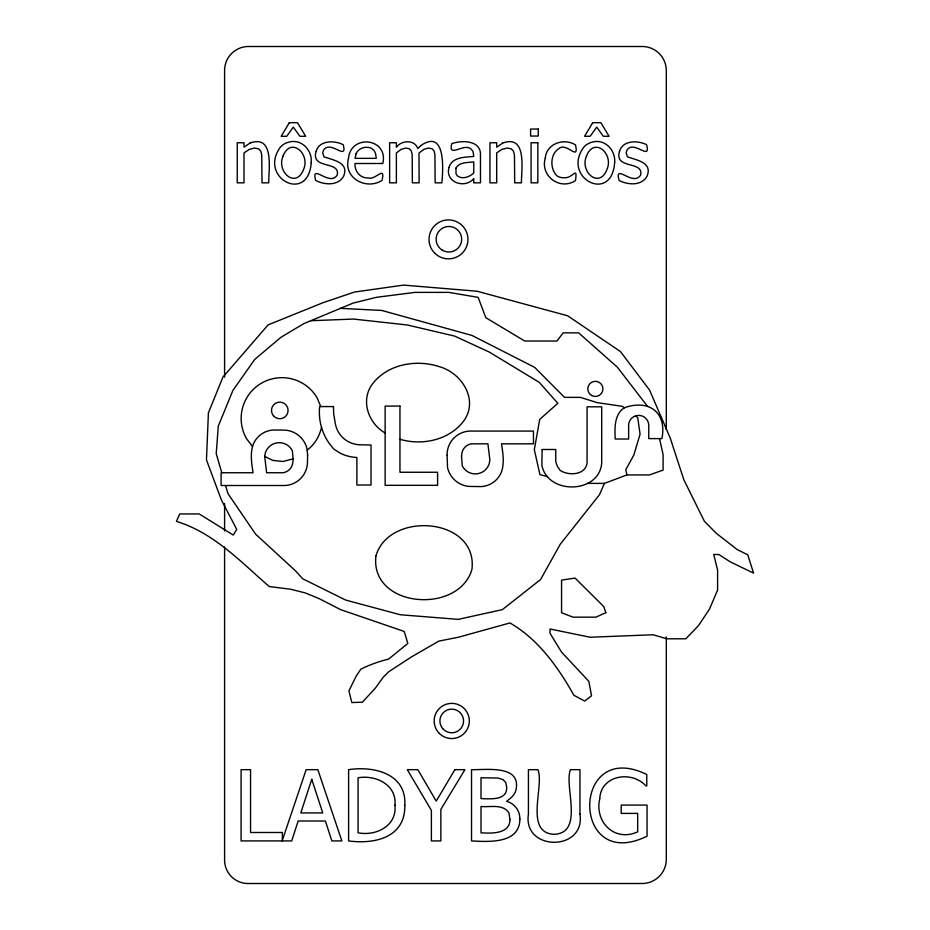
<?xml version="1.0" encoding="UTF-8"?>
<svg xmlns="http://www.w3.org/2000/svg" width="930" height="930" viewBox="0 0 930 930"><rect width="100%" height="100%" fill="white"/><g stroke="black" fill="none" stroke-linecap="round" stroke-linejoin="round"><path stroke-width="1.4" d="M293.136 458.839L292.81 462.536A11.427 11.427 0 0 1 283.127 472.754L266.631 472.754L264.701 456.398L265.422 452.654A14.601 14.601 0 0 1 292.334 450.759L293.136 458.839L282.987 461.501L272.885 460.408L264.701 456.398M321.536 427.335C319.502 436.1 314.619 444.703 307.202 450.015M282.139 840.918L306.156 769.668L317.827 769.668L341.856 840.918L331.847 840.918L325.395 821.004L298.17 821.004L291.706 840.918L241.079 840.918L241.079 769.668L250.554 769.668L250.554 832.49L282.371 832.49L282.371 840.918M659.486 438.6L663.09 454.514L663.09 470.092L649.5 474.928L626.925 474.928L604.442 483.391L599.478 494.714L560.197 544.329L540.562 579.553L502.34 609.65L458.199 619.368L400.319 614.753L345.728 600.083L302.68 578.762L295.38 570.718L255.645 534.204L227.99 493.656L225.583 485.507M624.309 407.805C614.079 414.431 614.742 428.358 615.195 439.018L628.634 439.018L628.634 424.696A10.091 10.091 0 0 1 633.876 416.605L636.213 415.687A10.091 10.091 0 0 1 648.756 424.696L648.756 438.6L661.928 438.6C667.194 411.699 648.152 399.11 624.309 407.805L622.298 406.329L597.141 402.62L580.494 397.377L564.533 397.377L534.634 367.338L471.975 335.439L381.742 310.446L340.496 308.342M310.76 320.734L353.412 319.06L407.259 324.965L454.654 336.102L489.413 352.133L539.191 382.311L557.837 403.318L539.714 419.407L534.32 449.643L539.935 474.672L547.607 476.637M587.516 483.391L604.442 483.391M399.958 439.274C422.732 446.109 450.783 439.762 464.756 419.511C478.09 398.842 461.501 373.267 440.181 366.932C416.396 358.782 386.159 364.049 371.256 385.683C360.689 402.027 369.024 423.848 385.136 432.985M635.492 415.966L637.713 417.593L640.073 434.194L633.842 455.037L625.797 469.708L626.925 474.928M252.495 446.493L246.624 438.832A40.769 40.769 0 0 1 261.539 383.137A40.769 40.769 0 0 1 317.235 398.063L320.769 406.573M647.536 406.398L617.415 367.234L578.634 332.859L563.173 332.859L556.954 341.019L524.729 341.019L485.809 317.688L478.16 297.356L448.748 292.38L414.896 292.38L376.418 297.321L353.191 303.064L303.761 323.652L281.139 337.16L254.727 359.422L232.884 390.461L218.306 426.056L216.225 453.735L221.828 472.754M666.298 429.451L666.298 71.017A24.075 24.075 0 0 0 641.781 46.5L249.101 46.5A23.924 23.924 0 0 0 224.595 71.017L224.595 377.208M666.298 636.957L666.298 858.983A24.157 24.157 0 0 1 641.781 883.5L249.101 883.5A23.471 23.471 0 0 1 224.595 858.983L224.595 546.991M224.595 503.456L224.595 531.03M542.12 449.492L541.888 465.5C547.956 495.062 599.338 493.877 601.698 463.035L601.698 406.817L587.062 406.817L587.062 463.035C585.493 475.288 568.37 476.032 560.081 470.301L557.291 466.116L555.756 461.594L555.756 449.492L542.12 449.492M307.609 455.037L307.481 461.303A23.657 23.657 0 0 1 282.639 485.507L221.108 485.507L221.108 472.754L253.065 472.754C251.635 463.361 249.868 453.166 253.379 444.005A23.099 23.099 0 0 1 273.583 429.986L285.475 430.16A24.203 24.203 0 0 1 307.028 448.969L307.609 455.037M447.086 455.281L447.539 467.616A24.203 24.203 0 0 0 469.092 486.425L480.996 486.588A23.099 23.099 0 0 0 501.2 472.568C504.699 463.419 502.944 453.212 501.502 443.819L533.46 443.819L533.46 431.078L471.94 431.078A23.657 23.657 0 0 0 447.086 455.281M333.498 406.573L333.661 413.815L335.312 423.569A25.622 25.622 0 0 0 359.91 444.773L371.024 445.005L371.024 485.007L356.888 485.007L356.888 457.455A40.141 40.141 0 0 1 339.52 452.805L333.568 448.853L328.825 442.866A54.382 54.382 0 0 1 322.082 429.207L321.013 425.545A54.382 54.382 0 0 1 319.641 406.573L333.498 406.573M208.413 412.862L206.46 459.897L221.433 500.049L236.755 529.414L233.267 535.052L199.16 513.941L179.734 513.941L176.444 521.393C213.737 532.762 240.626 561.743 269.212 586.528L290.927 589.283L305.261 592.922L319.153 598.629L340.636 609.65L404.236 631.447L407.828 643.467L388.717 659.01C379.138 661.497 369.547 664.717 360.759 669.24L356.085 676.319L348.901 690.885L351.819 702.545L362.375 702.197L375.395 688.061L383.137 677.377L388.577 671.855L411.409 656.929L438.821 641.119L458.56 637.19L509.966 622.961C538.435 639.375 558.081 667.17 573.891 695.268L584.691 701.104L591.55 695.768L588.806 681.295L561.534 652.093L550.037 633.342L550.037 629.006L590.155 637.236L653.116 634.76L666.845 638.794L685.863 638.794L698.535 625.576L709.578 608.964L717.6 589.98L717.6 570.09L713.705 554.489L718.82 554.489L730.108 561.778L753.556 573.124L747.767 554.838L737.13 549.537L716.17 533.192L704.37 521.242L683.817 479.706L670.181 437.914L649.605 390.147L620.403 351.517L567.637 315.77L477.055 291.218L403.539 285.103L354.458 292.043L322.977 302.715L268.084 324.896L222.898 377.162L208.413 412.862M461.524 456.049L462.245 465.825A14.601 14.601 0 0 0 489.157 463.919L489.877 460.187L487.936 443.819L471.44 443.819A11.427 11.427 0 0 0 461.768 454.049L461.524 456.049M579.96 814.122C585.83 851.682 522.59 851.624 528.426 814.122L528.426 769.668L537.9 769.668C544.689 785.42 523.776 832.966 554.175 834.315C584.621 832.873 563.743 785.548 570.485 769.668L579.96 769.668L579.96 814.122M311.213 162.82C308.214 204.193 258.017 177.688 280.337 147.207A15.973 15.973 0 0 1 289.497 141.988C301.959 138.814 312.573 150.788 311.213 162.82M614.625 162.82C611.626 204.193 561.418 177.688 583.738 147.207A15.973 15.973 0 0 1 592.91 141.988C605.372 138.814 615.974 150.788 614.625 162.82M599.745 798.812C594.328 822.004 614.718 842.429 637.678 831.827L637.678 813.401L621.217 813.401L621.217 805.078L647.059 805.078L647.059 836.175C570.485 873.828 570.846 737.409 646.769 774.492L646.769 785.931L645.955 785.931C631.702 770.168 600.745 775.004 599.745 798.812M375.929 555.966C369.826 607.999 458.757 614.963 471.952 569.381C478.055 517.336 389.124 510.372 375.929 555.966M348.506 158.379C343.031 178.188 366.385 190.441 382.056 180.397C385.601 164.54 375.197 180.722 368.28 177.886C360.247 178.479 354.353 171.19 355.039 163.494L382.811 163.494C388.775 138.024 350.703 133.641 348.506 158.379M545.317 157.937C539.784 175.933 560.081 190.848 575.496 180.583C577.414 166.424 573.729 176.421 566.777 177.549C563.371 178.142 559.546 177.735 556.71 175.654C549.886 168.551 550.049 154.171 558.825 148.661C566.347 141.511 579.378 162.262 575.496 144.906C564.103 137.686 546.491 143.499 545.317 157.937M394.925 805.217C397.308 825.782 375.894 836.43 358.073 832.78L358.073 777.794C375.708 774.644 397.064 784.792 394.925 805.217M510 819.435C509.907 834.198 491.447 833.431 481.008 832.827L481.008 806.508C490.052 807.38 502.956 803.648 508.861 812.808L510 819.435M316.095 151.439C310.585 169.679 340.543 160.437 337.218 175.014C329.731 187.209 310.69 162.343 315.665 180.432C324.314 185.012 338.276 186.105 343.635 176.189C349.378 162.378 333.103 160.1 324.093 156.879L322.733 153.125L323.315 150.648C329.685 138.779 347.913 162.134 343.193 144.696C334.556 140.232 319.13 140.105 316.095 151.439M619.508 151.439C613.986 169.679 643.944 160.437 640.619 175.014C633.132 187.209 614.091 162.343 619.066 180.432C627.715 185.012 641.688 186.105 647.048 176.189C652.779 162.378 636.504 160.1 627.506 156.879L626.146 153.125L626.715 150.648C633.086 138.779 651.314 162.134 646.594 144.696C637.957 140.232 622.53 140.105 619.508 151.439M519.858 819.051C519.789 844.08 488.424 841.824 471.533 840.918L471.533 769.668C486.378 770.005 521.951 764.507 515.848 790.5C514.523 795.417 510.151 798.661 506.513 801.346C514.523 803.322 520.068 810.832 519.858 819.051M283.069 156.031C276.094 171.748 295.938 189.29 303.54 169.527C310.585 153.717 290.718 136.35 283.069 156.031M586.481 156.031C579.495 171.748 599.338 189.29 606.941 169.527C613.986 153.717 594.13 136.35 586.481 156.031M404.783 805.357C405.538 837.488 374.604 844.487 348.599 840.918L348.599 769.668C373.581 765.785 406.817 773.469 404.783 805.357M449.004 167.365C444.656 182.315 464.907 189.278 473.754 178.572L473.754 182.838L480.473 182.838L480.473 155.426C481.391 140.232 462.152 139.965 451.829 143.615C447.539 158.914 464.396 142.371 471.033 149.102L473.033 151.346L473.754 156.461C465.128 157.182 452.003 156.996 449.004 167.365M455.967 168.074L456.014 173.805L457.467 175.991C462.675 179.676 469.557 176.921 473.754 172.968L473.754 161.843C467.767 162.855 459.327 161.785 455.967 168.074M506.652 787.082C507.431 800.858 489.982 798.812 481.008 798.614L481.008 777.747L497.899 778.038L503.014 779.619L505.792 782.607L506.652 787.082M356.039 153.857L355.039 158.333L376.243 158.333L375.604 153.624L373.953 150.288L370.919 147.998C365.292 146.045 358.422 148.091 356.039 153.857M311.759 779.328L300.797 812.925L322.757 812.925L311.759 779.328M454.875 769.668L436.217 801.102L417.837 769.668L407.317 769.668L431.381 810.39L431.381 840.918L440.855 840.918L440.855 809.379L464.93 769.668L454.875 769.668M289.323 122.69L281.139 136.292L286.707 136.292L293.31 127.108L299.948 136.292L305.656 136.292L297.472 122.69L289.323 122.69M592.724 122.69L584.54 136.292L590.108 136.292L596.711 127.108L603.349 136.292L609.057 136.292L600.873 122.69L592.724 122.69M420.86 145.568L417.837 148.567C414.571 139.361 401.574 140.105 396.378 147.207L396.378 142.755L389.635 142.755L389.635 182.838L396.378 182.838L396.378 152.915L401.039 149.428L405.643 148.068L409.223 148.742L411.269 150.869L412.176 154.543L412.385 182.838L419.128 182.838L418.988 153.02L423.929 149.335L428.393 148.068L431.985 148.742L434.031 150.869L434.926 154.543L435.135 182.838L441.89 182.838C443.075 169.899 446.04 128.259 420.86 145.568M249.949 143.081L243.997 147.207L243.997 142.755L237.243 142.755L237.243 182.838L243.997 182.838L243.997 152.915L249.217 149.416L254.402 148.068L258.424 148.8L260.714 151.044L261.737 154.868L262.016 182.838L268.758 182.838C268.468 170.353 274.955 133.966 249.949 143.081M502.642 143.081L496.69 147.207L496.69 142.755L489.947 142.755L489.947 182.838L496.69 182.838L496.69 152.915L501.909 149.416L507.094 148.068L511.116 148.8L513.418 151.044L514.441 154.868L514.709 182.838L521.451 182.838C521.172 170.353 527.659 133.966 502.642 143.081M605.825 612.672L595.956 617.16L573.066 617.16L561.569 612.777L561.569 580.099L575.066 578.088L603.71 606.5L605.825 612.672M538.284 129.049L530.6 129.049L530.6 136.047L538.284 136.047L538.284 129.049M537.819 142.755L531.077 142.755L531.077 182.838L537.819 182.838L537.819 142.755M399.958 406.096L385.136 406.096L385.136 485.321L437.588 485.321L437.588 472.254L399.958 472.254L399.958 406.096M443.377 729.318A11.811 11.811 0 0 0 463.14 724.017A11.811 11.811 0 0 0 448.678 709.544A11.811 11.811 0 0 0 443.377 729.318M442.052 250.031A12.776 12.776 0 0 0 461.652 239.777A12.776 12.776 0 0 0 442.982 227.931A12.776 12.776 0 0 0 442.052 250.031M439.297 733.398A17.589 17.589 0 0 0 468.72 725.516A17.589 17.589 0 0 0 447.179 703.975A17.589 17.589 0 0 0 439.297 733.398M434.717 253.146A19.472 19.472 0 0 0 467.29 244.416A19.472 19.472 0 0 0 443.447 220.573A19.472 19.472 0 0 0 434.717 253.146M591.573 395.459A7.591 7.591 0 0 0 602.954 388.891A7.591 7.591 0 0 0 591.573 382.323A7.591 7.591 0 0 0 591.573 395.459M273.908 416.303A8.3 8.3 0 0 0 287.8 412.583A8.3 8.3 0 0 0 277.628 402.411A8.3 8.3 0 0 0 273.908 416.303"/></g></svg>
